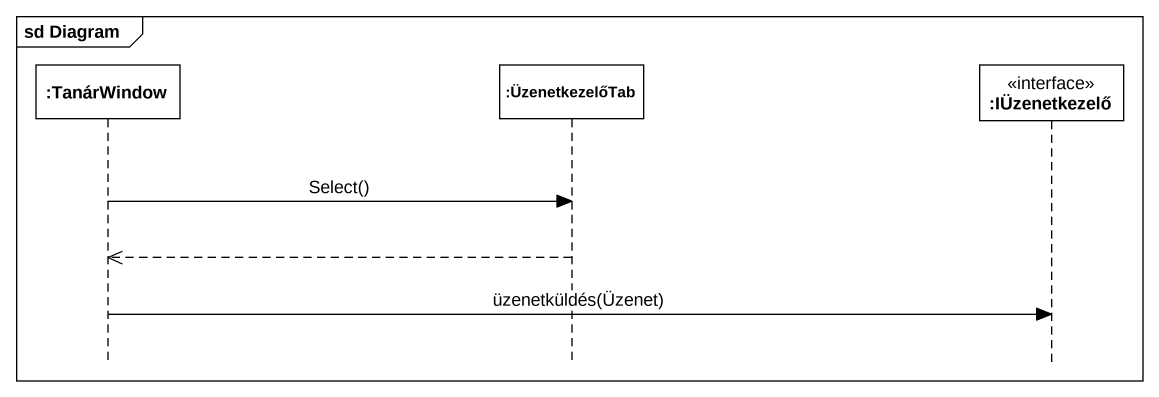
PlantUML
@startuml
mainframe sd Diagram
hide footbox
participant ":TanárWindow" as TanárWindow
participant ":ÜzenetkezelőTab" as ÜzenetkezelőTab
participant ":IÜzenetkezelő" as IÜzenetkezelő <<interface>>

TanárWindow -> ÜzenetkezelőTab : Select()
ÜzenetkezelőTab -->> TanárWindow
TanárWindow -> IÜzenetkezelő : üzenetküldés(Üzenet)
@enduml
